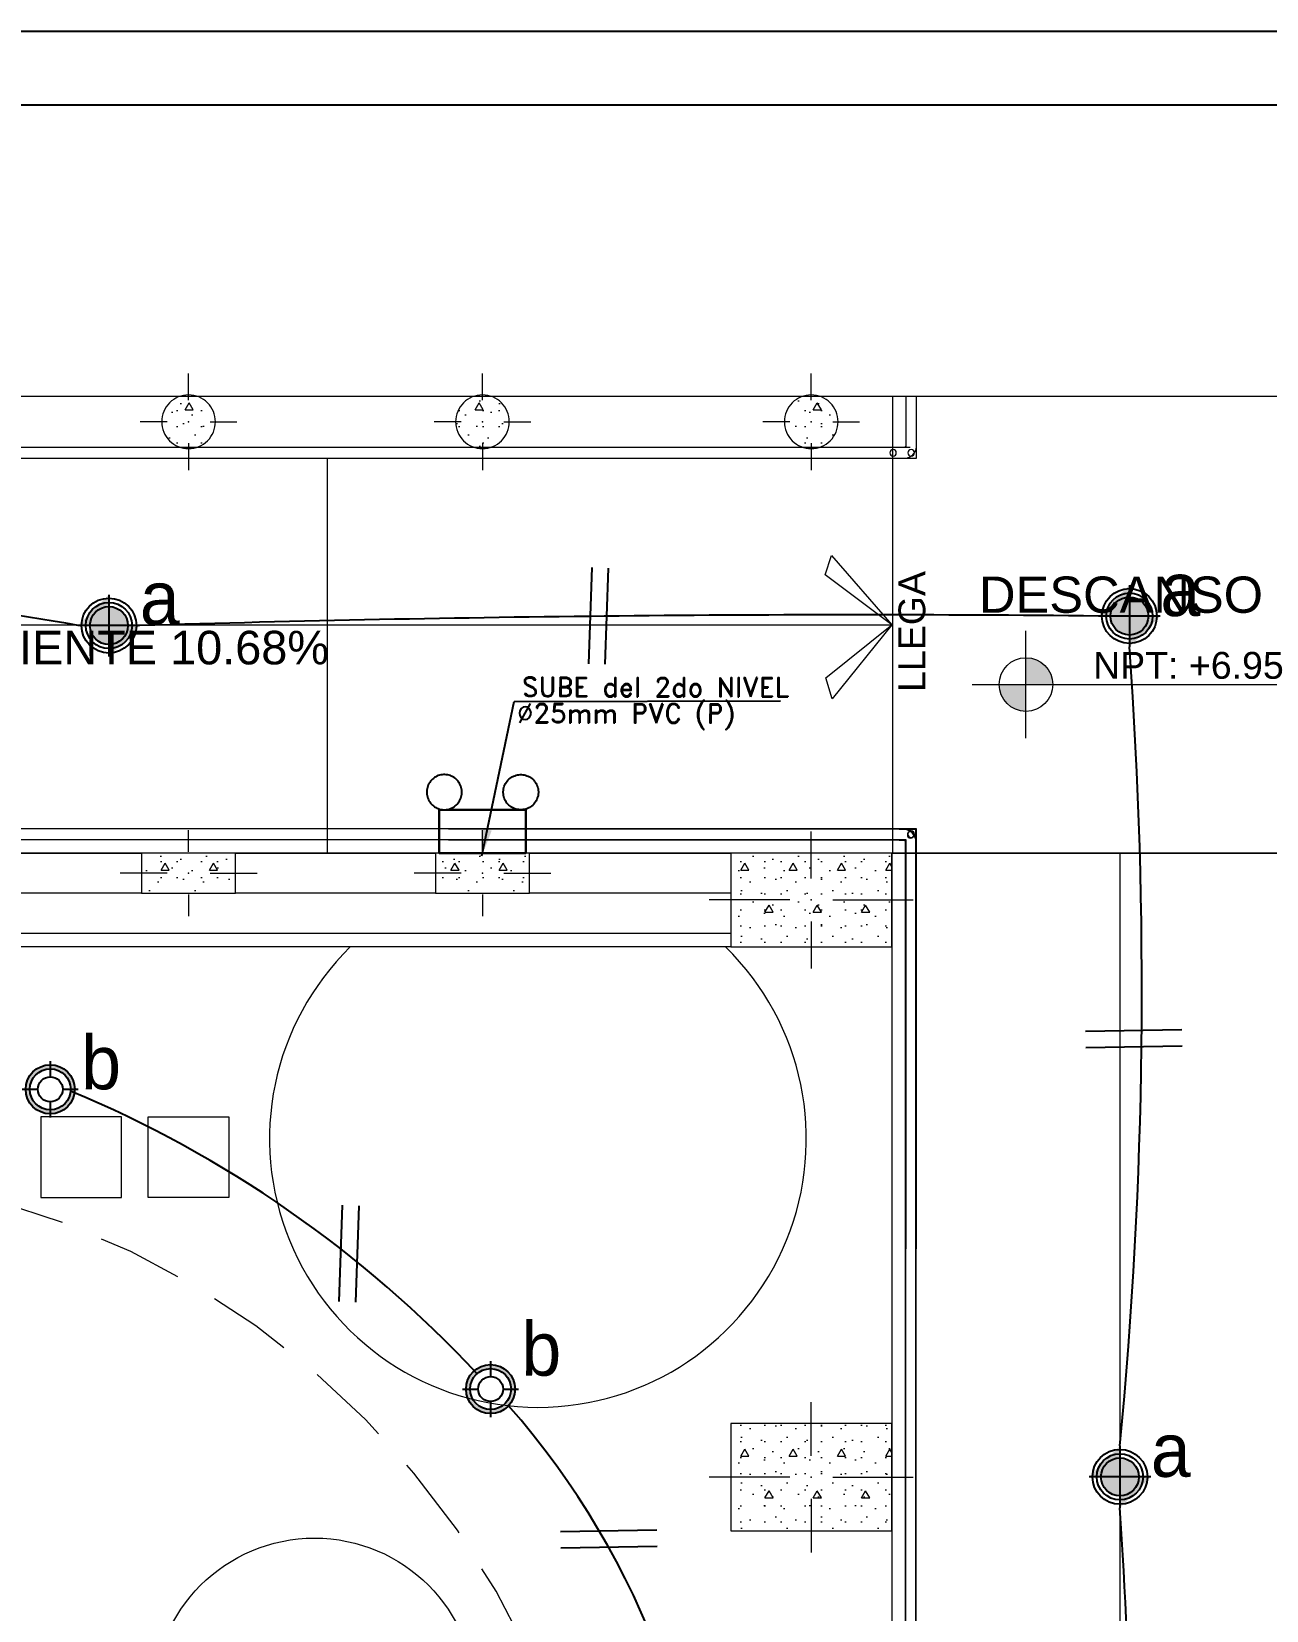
# Model space of a CAD drawing. Header units: feet. Extents: x 2 to 125, y -24 to 91.
# Drawn here: x 83.13 to 87.73, y 50.22 to 56.1 of the extents above; entities that cross this region are included whole.
import ezdxf

# ---------------------------------------------------------------- set-up
doc = ezdxf.new("R2010")
doc.units = ezdxf.units.FT
doc.header["$MEASUREMENT"] = 0
doc.set_wipeout_variables(frame=1)
for name, pattern in [('CONTINUA', [0]), ('HIDDEN', [9.525, 6.35, -3.175]), ('HIDDEN2', [0.1875, 0.125, -0.0625]), ('Wipeout_Contour', [1, 0, -1])]:
    doc.linetypes.add(name, pattern=pattern)
for name, color, linetype in [('ALUMBRADO', 1, 'Continuous'), ('Dimensioning - General', 7, 'Continuous'), ('Structural - Bearing', 7, 'Continuous')]:
    doc.layers.add(name, color=color, linetype=linetype)
for name, color, linetype, lineweight, true_color in [('Annotation - Text_Pen_No__167', 7, 'Continuous', 13, 0x6a6a6a), ('Dimensioning - General_Pen_No__167', 7, 'Continuous', 13, 0x6a6a6a), ('Drawing & Figure_Pen_No__167', 7, 'Continuous', 13, 0x6a6a6a), ('Structural - Bearing_Pen_No__167', 7, 'Continuous', 13, 0x6a6a6a), ('Structural - Bearing_Pen_No__4', 7, 'Continuous', 20, 0x029e21)]:
    doc.layers.add(name, color=color, linetype=linetype, lineweight=lineweight, true_color=true_color)
for name, color, linetype, lineweight in [('corriente debil', 30, 'Continuous', 15), ('Cotas varias El', 253, 'Continuous', 13), ('Drawing & Figure_Pen_No__122', 9, 'Continuous', 13), ('Emergencia', 20, 'Continuous', 25), ('Estructura – Carga_Pen_No__122', 9, 'Continuous', 13), ('Interior - Furniture _Pen_No__1', 7, 'Continuous', 13), ('Interior - Stair & Railing_Pen_No__122', 9, 'Continuous', 13), ('Structural - Bearing_Pen_No__122', 9, 'Continuous', 13), ('TOMACORRIENTE', 5, 'HIDDEN2', 30)]:
    doc.layers.add(name, color=color, linetype=linetype, lineweight=lineweight)
doc.styles.add('01COTAS', font='romans.shx')
doc.styles.add('GENERATED_STYLE_1', font='arial.ttf')
doc.styles.add('GENERATED_STYLE_3', font='romand.shx')
doc.dimstyles.new('DIM-50-PLANTA', dxfattribs={"dimscale": 0.05, "dimtxt": 2, "dimasz": 2, "dimexe": 2, "dimexo": 2, "dimgap": 1, "dimtad": 1, "dimdec": 0, "dimlfac": 1000, "dimdsep": 46, "dimtxsty": '01COTAS', "dimcen": 25, "dimclrd": 9, "dimclre": 9, "dimclrt": 7, "dimadec": 0, "dimazin": 0, "dimtfac": 1, "dimtdec": 0, "dimtmove": 2, "dimatfit": 3, "dimfxl": 1, "dimtolj": 1, "dimtzin": 0, "dimarcsym": 0})
pattern_1 = [(0, (34.1127, 49.8555), (0, 0.3117692), [0.03, -0.15]), (0, (34.2027, 50.01138), (0, 0.3117692), [0.03, -0.15]), (60, (34.1127, 49.8555), (-0.27, 0.1558846), [0.03, -0.15]), (60, (34.2927, 49.8555), (-0.27, 0.1558846), [0.03, -0.15]), (120, (34.1427, 49.8555), (0.27, 0.1558846), [0.03, -0.15]), (120, (34.3227, 49.8555), (0.27, 0.1558846), [0.03, -0.15]), (0, (34.11271, 49.8855), (0, 0.06), [0, -0.06, 0, -0.09]), (45, (34.14271, 49.8855), (-0.04242641, 0.04242641), [0, -0.045, 0, -0.075])]

# ---------------------------------------------------------------- blocks, each defined once
blk = doc.blocks.new('Level Dimension_8', base_point=(52.7225, 3.8095))
at = {"layer": 'Dimensioning - General_Pen_No__167', "linetype": 'Continuous', "lineweight": 13, "true_color": 0x6a6a6a}
for points in [[(52.7225, 3.8095), (52.8225, 3.8095), (52.8149, 3.8478), (52.7933, 3.8802), (52.7608, 3.9019), (52.7225, 3.9095)], [(52.7225, 3.8095), (52.6225, 3.8095), (52.6302, 3.7712), (52.6518, 3.7388), (52.6843, 3.7171), (52.7225, 3.7095)]]:
    blk.add_hatch(color=251, dxfattribs=at).paths.add_polyline_path(points)
at = {"layer": 'Dimensioning - General_Pen_No__167', "color": 251, "linetype": 'Continuous', "lineweight": 13, "true_color": 0x6a6a6a}
for p, q in [((52.7225, 3.6095), (52.7225, 4.0095)), ((52.5225, 3.8095), (53.6711, 3.8095))]:
    blk.add_line(p, q, dxfattribs=at)
blk.add_circle((52.7225, 3.8095), 0.1, dxfattribs=at)
at = {"layer": 'Dimensioning - General_Pen_No__167', "color": 251, "lineweight": 13, "true_color": 0x6a6a6a, "insert": (52.9725, 3.8295), "char_height": 0.1, "attachment_point": 7, "style": 'GENERATED_STYLE_1'}
blk.add_mtext('\\A1;NPT: +6.95', dxfattribs=at)
blk = doc.blocks.new('LED PASILLO')
at = {"layer": 'ALUMBRADO'}
h = blk.add_hatch(color=202, dxfattribs=at)
h.dxf.hatch_style = 1
edge = h.paths.add_edge_path()
edge.add_line((0, 0.1376), (0, -0.1376))
edge.add_line((-0.1376, 0), (0.1376, 0))
edge = h.paths.add_edge_path()
edge.add_line((0, 0), (0, 0.0845))
edge.add_arc((0, 0), 0.0845, 90, 180)
edge.add_line((-0.0845, 0), (0, 0))
edge = h.paths.add_edge_path()
edge.add_line((0.0845, 0), (0, 0))
edge.add_line((0, 0), (0, -0.0845))
edge.add_arc((0, 0), 0.0845, 270, 360)
at = {"layer": 'ALUMBRADO', "color": 202}
for points in [[(0, 0.1376), (0, -0.1376)], [(-0.1376, 0), (0.1376, 0)]]:
    blk.add_lwpolyline(points, dxfattribs=at)
for radius in [0.1222, 0.1028, 0.0845]:
    blk.add_circle((0, 0), radius, dxfattribs=at)
blk = doc.blocks.new('LED')
at = {"layer": 'ALUMBRADO'}
h = blk.add_hatch(color=256, dxfattribs=at)
h.dxf.hatch_style = 1
edge = h.paths.add_edge_path(flags=17)
edge.add_arc((0, 0), 0.135, 0, 360)
edge = h.paths.add_edge_path()
edge.add_arc((0, 0), 0.162, 0, 360)
for points in [[(0, 0.185), (0, 0.082)], [(-0.185, 0), (-0.082, 0)], [(0.082, 0), (0.185, 0)], [(0, -0.082), (0, -0.185)]]:
    blk.add_lwpolyline(points, dxfattribs=at)
at = {"layer": 'ALUMBRADO', "linetype": 'CONTINUA', "ltscale": 0.003}
for radius in [0.162, 0.135, 0.0824]:
    blk.add_circle((0, 0), radius, dxfattribs=at)
blk = doc.blocks.new('Emergencia')
blk.add_lwpolyline([(0, 0), (0, 0)])
at = {"layer": 'Emergencia', "color": 5, "lineweight": 30}
for points in [[(0.25, -0.25), (0.25, 0), (-0.25, 0), (-0.25, -0.25)], [(-0.25, -0.2221), (-0.25, -0.25), (0.25, -0.25), (0.25, -0.2221)]]:
    blk.add_lwpolyline(points, dxfattribs=at)
at = {"color": 1, "lineweight": 5}
for points in [[(-0.1712, -0.2629), (-0.1644, -0.2671), (-0.158, -0.2718), (-0.152, -0.277), (-0.1463, -0.2826), (-0.1412, -0.2887), (-0.1365, -0.2951), (-0.1324, -0.3019), (-0.1287, -0.309), (-0.1257, -0.3164), (-0.1233, -0.324), (-0.1214, -0.3317), (-0.1202, -0.3396), (-0.1196, -0.3475), (-0.1196, -0.3555), (-0.1202, -0.3634), (-0.1215, -0.3713), (-0.1234, -0.379), (-0.1258, -0.3866), (-0.1289, -0.3939), (-0.1325, -0.401), (-0.1367, -0.4078), (-0.1414, -0.4142), (-0.1466, -0.4203), (-0.1522, -0.4259), (-0.1583, -0.4311), (-0.1647, -0.4357), (-0.1715, -0.4399), (-0.1786, -0.4435), (-0.186, -0.4465), (-0.1936, -0.449), (-0.2013, -0.4508), (-0.2092, -0.452), (-0.2171, -0.4527), (-0.2251, -0.4526), (-0.233, -0.452), (-0.2409, -0.4508), (-0.2486, -0.4489), (-0.2562, -0.4464), (-0.2635, -0.4433), (-0.2706, -0.4397), (-0.2774, -0.4355), (-0.2838, -0.4309), (-0.2899, -0.4257), (-0.2955, -0.42), (-0.3007, -0.414), (-0.3053, -0.4075), (-0.3095, -0.4007), (-0.3131, -0.3936), (-0.3161, -0.3863), (-0.3186, -0.3787), (-0.3204, -0.3709), (-0.3216, -0.3631), (-0.3222, -0.3551), (-0.3222, -0.3472), (-0.3216, -0.3392), (-0.3203, -0.3314), (-0.3185, -0.3236), (-0.316, -0.3161), (-0.3129, -0.3087), (-0.3093, -0.3016), (-0.3051, -0.2948), (-0.3004, -0.2884), (-0.2953, -0.2824), (-0.2896, -0.2767), (-0.2836, -0.2716), (-0.2771, -0.2669), (-0.2703, -0.2628), (-0.2632, -0.2592), (-0.2558, -0.2561), (-0.2483, -0.2537), (-0.2405, -0.2518), (-0.2327, -0.2506), (-0.2247, -0.25), (-0.2168, -0.25), (-0.2088, -0.2506), (-0.201, -0.2519), (-0.1932, -0.2538), (-0.1857, -0.2562), (-0.1783, -0.2593)], [(0.1712, -0.2629), (0.1644, -0.2671), (0.158, -0.2718), (0.152, -0.277), (0.1463, -0.2826), (0.1412, -0.2887), (0.1365, -0.2951), (0.1324, -0.3019), (0.1287, -0.309), (0.1257, -0.3164), (0.1233, -0.324), (0.1214, -0.3317), (0.1202, -0.3396), (0.1196, -0.3475), (0.1196, -0.3555), (0.1202, -0.3634), (0.1215, -0.3713), (0.1234, -0.379), (0.1258, -0.3866), (0.1289, -0.3939), (0.1325, -0.401), (0.1367, -0.4078), (0.1414, -0.4142), (0.1466, -0.4203), (0.1522, -0.4259), (0.1583, -0.4311), (0.1647, -0.4357), (0.1715, -0.4399), (0.1786, -0.4435), (0.186, -0.4465), (0.1936, -0.449), (0.2013, -0.4508), (0.2092, -0.452), (0.2171, -0.4527), (0.2251, -0.4526), (0.233, -0.452), (0.2409, -0.4508), (0.2486, -0.4489), (0.2562, -0.4464), (0.2635, -0.4433), (0.2706, -0.4397), (0.2774, -0.4355), (0.2838, -0.4309), (0.2899, -0.4257), (0.2955, -0.42), (0.3007, -0.414), (0.3053, -0.4075), (0.3095, -0.4007), (0.3131, -0.3936), (0.3161, -0.3863), (0.3186, -0.3787), (0.3204, -0.3709), (0.3216, -0.3631), (0.3222, -0.3551), (0.3222, -0.3472), (0.3216, -0.3392), (0.3203, -0.3314), (0.3185, -0.3236), (0.316, -0.3161), (0.3129, -0.3087), (0.3093, -0.3016), (0.3051, -0.2948), (0.3004, -0.2884), (0.2953, -0.2824), (0.2896, -0.2767), (0.2836, -0.2716), (0.2771, -0.2669), (0.2703, -0.2628), (0.2632, -0.2592), (0.2558, -0.2561), (0.2483, -0.2537), (0.2405, -0.2518), (0.2327, -0.2506), (0.2247, -0.25), (0.2168, -0.25), (0.2088, -0.2506), (0.201, -0.2519), (0.1932, -0.2538), (0.1857, -0.2562), (0.1783, -0.2593)]]:
    blk.add_wipeout(points, dxfattribs=at).dxf.layer = 'Emergencia'
at = {"layer": 'Emergencia', "color": 30, "true_color": 0xf26722}
for points in [[(-0.1712, -0.2629), (-0.1644, -0.2671), (-0.158, -0.2718), (-0.152, -0.277), (-0.1463, -0.2826), (-0.1412, -0.2887), (-0.1365, -0.2951), (-0.1324, -0.3019), (-0.1287, -0.309), (-0.1257, -0.3164), (-0.1233, -0.324), (-0.1214, -0.3317), (-0.1202, -0.3396), (-0.1196, -0.3475), (-0.1196, -0.3555), (-0.1202, -0.3634), (-0.1215, -0.3713), (-0.1234, -0.379), (-0.1258, -0.3866), (-0.1289, -0.3939), (-0.1325, -0.401), (-0.1367, -0.4078), (-0.1414, -0.4142), (-0.1466, -0.4203), (-0.1522, -0.4259), (-0.1583, -0.4311), (-0.1647, -0.4357), (-0.1715, -0.4399), (-0.1786, -0.4435), (-0.186, -0.4465), (-0.1936, -0.449), (-0.2013, -0.4508), (-0.2092, -0.452), (-0.2171, -0.4527), (-0.2251, -0.4526), (-0.233, -0.452), (-0.2409, -0.4508), (-0.2486, -0.4489), (-0.2562, -0.4464), (-0.2635, -0.4433), (-0.2706, -0.4397), (-0.2774, -0.4355), (-0.2838, -0.4309), (-0.2899, -0.4257), (-0.2955, -0.42), (-0.3007, -0.414), (-0.3053, -0.4075), (-0.3095, -0.4007), (-0.3131, -0.3936), (-0.3161, -0.3863), (-0.3186, -0.3787), (-0.3204, -0.3709), (-0.3216, -0.3631), (-0.3222, -0.3551), (-0.3222, -0.3472), (-0.3216, -0.3392), (-0.3203, -0.3314), (-0.3185, -0.3236), (-0.316, -0.3161), (-0.3129, -0.3087), (-0.3093, -0.3016), (-0.3051, -0.2948), (-0.3004, -0.2884), (-0.2953, -0.2824), (-0.2896, -0.2767), (-0.2836, -0.2716), (-0.2771, -0.2669), (-0.2703, -0.2628), (-0.2632, -0.2592), (-0.2558, -0.2561), (-0.2483, -0.2537), (-0.2405, -0.2518), (-0.2327, -0.2506), (-0.2247, -0.25), (-0.2168, -0.25), (-0.2088, -0.2506), (-0.201, -0.2519), (-0.1932, -0.2538), (-0.1857, -0.2562), (-0.1783, -0.2593)], [(0.1712, -0.2629), (0.1644, -0.2671), (0.158, -0.2718), (0.152, -0.277), (0.1463, -0.2826), (0.1412, -0.2887), (0.1365, -0.2951), (0.1324, -0.3019), (0.1287, -0.309), (0.1257, -0.3164), (0.1233, -0.324), (0.1214, -0.3317), (0.1202, -0.3396), (0.1196, -0.3475), (0.1196, -0.3555), (0.1202, -0.3634), (0.1215, -0.3713), (0.1234, -0.379), (0.1258, -0.3866), (0.1289, -0.3939), (0.1325, -0.401), (0.1367, -0.4078), (0.1414, -0.4142), (0.1466, -0.4203), (0.1522, -0.4259), (0.1583, -0.4311), (0.1647, -0.4357), (0.1715, -0.4399), (0.1786, -0.4435), (0.186, -0.4465), (0.1936, -0.449), (0.2013, -0.4508), (0.2092, -0.452), (0.2171, -0.4527), (0.2251, -0.4526), (0.233, -0.452), (0.2409, -0.4508), (0.2486, -0.4489), (0.2562, -0.4464), (0.2635, -0.4433), (0.2706, -0.4397), (0.2774, -0.4355), (0.2838, -0.4309), (0.2899, -0.4257), (0.2955, -0.42), (0.3007, -0.414), (0.3053, -0.4075), (0.3095, -0.4007), (0.3131, -0.3936), (0.3161, -0.3863), (0.3186, -0.3787), (0.3204, -0.3709), (0.3216, -0.3631), (0.3222, -0.3551), (0.3222, -0.3472), (0.3216, -0.3392), (0.3203, -0.3314), (0.3185, -0.3236), (0.316, -0.3161), (0.3129, -0.3087), (0.3093, -0.3016), (0.3051, -0.2948), (0.3004, -0.2884), (0.2953, -0.2824), (0.2896, -0.2767), (0.2836, -0.2716), (0.2771, -0.2669), (0.2703, -0.2628), (0.2632, -0.2592), (0.2558, -0.2561), (0.2483, -0.2537), (0.2405, -0.2518), (0.2327, -0.2506), (0.2247, -0.25), (0.2168, -0.25), (0.2088, -0.2506), (0.201, -0.2519), (0.1932, -0.2538), (0.1857, -0.2562), (0.1783, -0.2593)]]:
    blk.add_lwpolyline(points, close=True, dxfattribs=at)

msp = doc.modelspace()

# ---------------------------------------------------------------- hatches: boundary and pattern name
at = {"layer": 'Cotas varias El'}
h = msp.add_hatch(dxfattribs=at)
h.set_pattern_fill('STRUCTURAL_CONCRETE', color=256, style=0, pattern_type=2)
h.set_pattern_definition(pattern_1)
h.paths.add_polyline_path([(83.6153, 54.6439, 0.414214), (83.7153, 54.5439, 0.414214), (83.8153, 54.6439, 0.414214), (83.7153, 54.7439, 0.414214)])
h = msp.add_hatch(dxfattribs=at)
h.set_pattern_fill('STRUCTURAL_CONCRETE', color=256, style=0, pattern_type=2)
h.set_pattern_definition(pattern_1)
h.paths.add_polyline_path([(84.7103, 54.6439, 0.414214), (84.8103, 54.5439, 0.414214), (84.9103, 54.6439, 0.414214), (84.8103, 54.7439, 0.414214)])
h = msp.add_hatch(dxfattribs=at)
h.set_pattern_fill('STRUCTURAL_CONCRETE', color=256, style=0, pattern_type=2)
h.set_pattern_definition(pattern_1)
h.paths.add_polyline_path([(85.9353, 54.6439, 0.414214), (86.0353, 54.5439, 0.414214), (86.1353, 54.6439, 0.414214), (86.0353, 54.7439, 0.414214)])

# ---------------------------------------------------------------- linework, layer by layer
at = {"layer": 'ALUMBRADO', "color": 114, "lineweight": 25}
for points in [[(85.2064, 53.7426), (85.2188, 54.1013)], [(85.2678, 53.7403), (85.2801, 54.099)], [(87.0575, 52.3738), (87.4163, 52.3803)], [(87.0584, 52.3124), (87.4173, 52.3189)], [(84.2765, 51.3671), (84.2889, 51.7258)], [(84.3379, 51.3648), (84.3503, 51.7235)], [(85.1009, 50.5102), (85.4598, 50.5167)], [(85.1019, 50.4488), (85.4607, 50.4553)]]:
    msp.add_lwpolyline(points, dxfattribs=at)
at = {"layer": 'ALUMBRADO', "linetype": 'CONTINUA', "lineweight": 25}
for centre, radius, start, end in [((82.3993, 49.1352), 4.8347, 79.22157, 114.50338), ((86.2109, -35.8259), 89.7504, 89.428854, 91.70942), ((69.5851, 52.5259), 17.6819, 354.49196, 4.14818), ((81.5885, 48.1078), 4.3808, 43.04158, 67.35016), ((82.6218, 48.9672), 3.0446, 358.85236, 41.34902), ((58.0729, 48.7157), 29.1732, 356.2994, 3.7006)]:
    msp.add_arc(centre, radius, start, end, dxfattribs=at)
at = {"layer": 'Cotas varias El'}
for p, q in [((83.7153, 54.7239), (83.7153, 54.8239)), ((84.8103, 54.7239), (84.8103, 54.8239)), ((86.0353, 54.7239), (86.0353, 54.8239)), ((86.3874, 54.7374), (86.3874, 54.5929)), ((86.3874, 54.7374), (86.3874, 54.5929)), ((86.3874, 54.7374), (86.3874, 54.5929)), ((86.4274, 54.7374), (86.3874, 54.7374)), ((86.3874, 54.7374), (86.3874, 54.5965)), ((86.4274, 54.7374), (86.3874, 54.7374)), ((86.4274, 54.5929), (86.4274, 54.7374)), ((86.4274, 54.5929), (86.4274, 54.7374)), ((86.4274, 54.5929), (86.4274, 54.7374)), ((86.4274, 54.5965), (86.4274, 54.7374)), ((83.6353, 54.6439), (83.5353, 54.6439)), ((83.7953, 54.6439), (83.8953, 54.6439)), ((84.7303, 54.6439), (84.6303, 54.6439)), ((84.8903, 54.6439), (84.9903, 54.6439)), ((85.9553, 54.6439), (85.8553, 54.6439)), ((86.1153, 54.6439), (86.2153, 54.6439)), ((86.3874, 54.5965), (86.3874, 54.58)), ((86.3874, 54.5929), (86.3874, 54.58)), ((86.3874, 54.5929), (86.3874, 54.58)), ((86.3874, 54.5929), (86.3874, 54.58)), ((86.3874, 54.58), (86.3874, 54.5762)), ((86.3874, 54.58), (86.3874, 54.5762)), ((86.3874, 54.58), (86.3874, 54.5762)), ((86.3874, 54.58), (86.3874, 54.5762)), ((86.3874, 54.5762), (86.3874, 54.554)), ((86.3874, 54.5762), (86.3874, 54.554)), ((86.3874, 54.5762), (86.3874, 54.554)), ((86.3874, 54.5762), (86.3874, 54.5548)), ((86.4274, 54.58), (86.4274, 54.5965)), ((86.4274, 54.58), (86.4274, 54.5929)), ((86.4274, 54.58), (86.4274, 54.5929)), ((86.4274, 54.58), (86.4274, 54.5929)), ((86.4274, 54.5762), (86.4274, 54.58)), ((86.4274, 54.5762), (86.4274, 54.58)), ((86.4274, 54.5762), (86.4274, 54.58)), ((86.4274, 54.5762), (86.4274, 54.58)), ((86.4274, 54.554), (86.4274, 54.5762)), ((86.4274, 54.554), (86.4274, 54.5762)), ((86.4274, 54.554), (86.4274, 54.5762)), ((86.4274, 54.5521), (86.4274, 54.5762)), ((86.3277, 54.5481), (82.1999, 54.5481)), ((86.3277, 54.5481), (82.1999, 54.5481)), ((86.3277, 54.5481), (82.1999, 54.5481)), ((86.325, 54.5481), (82.1999, 54.5481)), ((86.3874, 54.5481), (82.2, 54.5481)), ((86.3874, 54.5481), (82.2, 54.5481)), ((86.3874, 54.5481), (82.2, 54.5481)), ((86.3653, 54.5481), (82.2, 54.5481)), ((83.7153, 54.5639), (83.7153, 54.4639)), ((84.8103, 54.5639), (84.8103, 54.4639)), ((86.0353, 54.5639), (86.0353, 54.4639)), ((86.338, 54.5481), (86.325, 54.5481)), ((86.3402, 54.5481), (86.3277, 54.5481)), ((86.3402, 54.5481), (86.3277, 54.5481)), ((86.3402, 54.5481), (86.3277, 54.5481)), ((86.3423, 54.5481), (86.338, 54.5481)), ((86.3652, 54.5481), (86.3402, 54.5481)), ((86.3652, 54.5481), (86.3402, 54.5481)), ((86.3652, 54.5481), (86.3402, 54.5481)), ((86.3641, 54.5481), (86.3423, 54.5481)), ((86.3902, 54.5481), (86.3641, 54.5481)), ((86.3902, 54.5481), (86.3652, 54.5481)), ((86.3902, 54.5481), (86.3652, 54.5481)), ((86.3902, 54.5481), (86.3652, 54.5481)), ((86.3805, 54.5481), (86.3653, 54.5481)), ((86.3832, 54.5484), (86.3805, 54.5481)), ((86.3845, 54.549), (86.3832, 54.5484)), ((86.3857, 54.5498), (86.3845, 54.549)), ((86.3865, 54.551), (86.3857, 54.5498)), ((86.387, 54.5522), (86.3865, 54.551)), ((86.3874, 54.5548), (86.387, 54.5522)), ((86.3874, 54.5548), (86.3874, 54.5548)), ((86.3874, 54.554), (86.3874, 54.5481)), ((86.3874, 54.554), (86.3874, 54.5481)), ((86.3874, 54.554), (86.3874, 54.5481)), ((86.4027, 54.5481), (86.3902, 54.5481)), ((86.4027, 54.5481), (86.3902, 54.5481)), ((86.4027, 54.5481), (86.3902, 54.5481)), ((86.4032, 54.5481), (86.3902, 54.5481)), ((86.4047, 54.514), (86.4141, 54.5212)), ((86.4141, 54.5212), (86.4214, 54.5307)), ((86.4214, 54.5307), (86.4249, 54.5391)), ((86.4249, 54.5391), (86.426, 54.5417)), ((86.426, 54.5417), (86.4274, 54.5521)), ((86.4274, 54.5081), (86.4274, 54.554)), ((86.4274, 54.5081), (86.4274, 54.554)), ((86.4274, 54.5081), (86.4274, 54.554)), ((82.1999, 54.5081), (86.3277, 54.5081)), ((82.1999, 54.5081), (86.3277, 54.5081)), ((82.1999, 54.5081), (86.3277, 54.5081)), ((82.1999, 54.5081), (86.325, 54.5081)), ((82.2, 54.5081), (86.3944, 54.5081)), ((82.2, 54.5081), (86.3944, 54.5081)), ((82.2, 54.5081), (86.3944, 54.5081)), ((82.2, 54.5081), (86.3653, 54.5081)), ((84.2315, 54.5081), (84.2315, 53.0374)), ((86.325, 54.5081), (86.338, 54.5081)), ((86.3277, 54.5081), (86.3402, 54.5081)), ((86.3277, 54.5081), (86.3402, 54.5081)), ((86.3277, 54.5081), (86.3402, 54.5081)), ((86.338, 54.5081), (86.3423, 54.5081)), ((86.3402, 54.5081), (86.3652, 54.5081)), ((86.3402, 54.5081), (86.3652, 54.5081)), ((86.3402, 54.5081), (86.3652, 54.5081)), ((86.3423, 54.5081), (86.3641, 54.5081)), ((86.3641, 54.5081), (86.3902, 54.5081)), ((86.3652, 54.5081), (86.3902, 54.5081)), ((86.3652, 54.5081), (86.3902, 54.5081)), ((86.3652, 54.5081), (86.3902, 54.5081)), ((86.3653, 54.5081), (86.3819, 54.5081)), ((86.3819, 54.5081), (86.3832, 54.5081)), ((86.3832, 54.5081), (86.3937, 54.5095)), ((86.3902, 54.5081), (86.4027, 54.5081)), ((86.3902, 54.5081), (86.4027, 54.5081)), ((86.3902, 54.5081), (86.4027, 54.5081)), ((86.3902, 54.5081), (86.4032, 54.5081)), ((86.3937, 54.5095), (86.4047, 54.514)), ((86.3944, 54.5081), (86.4074, 54.5081)), ((86.3944, 54.5081), (86.4074, 54.5081)), ((86.3944, 54.5081), (86.4074, 54.5081)), ((86.4074, 54.5081), (86.4274, 54.5081)), ((86.4074, 54.5081), (86.4274, 54.5081)), ((86.4074, 54.5081), (86.4274, 54.5081))]:
    msp.add_line(p, q, dxfattribs=at)
for points in [[(88.0353, 54.7374), (82.1407, 54.7374, 1.000452), (82.1407, 42.6874), (88.0353, 42.6874)], [(83.6153, 54.6439, 0.414214), (83.7153, 54.5439, 0.414214), (83.8153, 54.6439, 0.414214), (83.7153, 54.7439, 0.414214)], [(84.7103, 54.6439, 0.414214), (84.8103, 54.5439, 0.414214), (84.9103, 54.6439, 0.414214), (84.8103, 54.7439, 0.414214)], [(85.9353, 54.6439, 0.414214), (86.0353, 54.5439, 0.414214), (86.1353, 54.6439, 0.414214), (86.0353, 54.7439, 0.414214)], [(86.3402, 54.5161, 1), (86.3402, 54.5401, 1)], [(86.4074, 54.5161, 1), (86.4074, 54.5401, 1)], [(85.7353, 52.6874), (82.7403, 52.6874), (82.1403, 52.6874, 1.000253), (82.1403, 44.7374), (85.7353, 44.7374), (85.7353, 44.3874), (82.1403, 44.3874, -0.414993), (77.8153, 48.7124, -0.414599), (82.1403, 53.0374), (85.7353, 53.0374)], [(85.7353, 44.5374), (84.6353, 44.5374), (82.1393, 44.536, -1), (82.1393, 52.8888), (86.3353, 52.8888), (86.3353, 53.0374), (82.1403, 53.0374, 0.414993), (77.8153, 48.7124, 0.413351), (82.1403, 44.3874), (85.7353, 44.3874)], [(85.7353, 52.7374), (82.7403, 52.7374), (82.1403, 52.7374, 1.000252), (82.1403, 44.6874), (85.6853, 44.6874), (85.6853, 44.5374), (82.1403, 44.5374, -0.414998), (77.9629, 48.7124, -0.414603), (82.1393, 52.8888), (85.7353, 52.8873)]]:
    msp.add_lwpolyline(points, format="xyb", close=True, dxfattribs=at)
msp.add_lwpolyline([(86.3374, 53.0374), (88.0353, 53.0374), (88.0353, 54.7374), (86.3374, 54.7374)], close=True, dxfattribs=at)
for p in [(83.7153, 54.6439), (84.8103, 54.6439), (86.0353, 54.6439)]:
    msp.add_point(p, dxfattribs=at)
at = {"layer": 'Drawing & Figure_Pen_No__122', "color": 9, "linetype": 'Continuous', "lineweight": 13}
msp.add_circle((84.1845, 49.8855), 0.6, dxfattribs=at)
msp.add_arc((85.0169, 51.9726), 1, 134.37614, 45.62386, dxfattribs=at)
at = {"layer": 'Drawing & Figure_Pen_No__167', "color": 251, "linetype": 'Continuous', "lineweight": 13, "true_color": 0x6a6a6a}
for p, q in [((82.1353, 53.8874), (86.3353, 53.8874)), ((87.1853, 53.0374), (87.1853, 44.3874))]:
    msp.add_line(p, q, dxfattribs=at)
at = {"layer": 'Estructura – Carga_Pen_No__122', "color": 9, "linetype": 'Continuous', "lineweight": 13}
for points in [[(83.4651, 52.0541), (83.1651, 52.0541), (83.1651, 51.7541), (83.4651, 51.7541)], [(83.5651, 51.7541), (83.5651, 52.0541), (83.8651, 52.0541), (83.8651, 51.7541)]]:
    msp.add_lwpolyline(points, close=True, dxfattribs=at)
at = {"layer": 'Interior - Furniture _Pen_No__1', "color": 7, "linetype": 'Continuous', "lineweight": 13}
for p, q in [((88.0353, 53.0374), (86.3353, 53.0374)), ((86.3353, 53.0374), (86.3353, 44.3874))]:
    msp.add_line(p, q, dxfattribs=at)
at = {"layer": 'Interior - Stair & Railing_Pen_No__122', "color": 9, "linetype": 'Continuous', "lineweight": 13}
for p, q in [((86.3918, 53.1252), (82.1999, 53.128)), ((86.3918, 53.1252), (82.1999, 53.128)), ((86.3918, 53.1252), (82.1999, 53.128)), ((86.3622, 53.1253), (82.1999, 53.128)), ((86.394, 53.1274), (82.2028, 53.1274)), ((86.394, 53.1274), (82.2028, 53.1274)), ((86.394, 53.1274), (82.2028, 53.1274)), ((86.3645, 53.1274), (82.2028, 53.1274)), ((86.3794, 53.1252), (86.3622, 53.1253)), ((86.3816, 53.1274), (86.3645, 53.1274)), ((86.3807, 53.1252), (86.3794, 53.1252)), ((86.3912, 53.1238), (86.3807, 53.1252)), ((86.3829, 53.1274), (86.3816, 53.1274)), ((86.3934, 53.126), (86.3829, 53.1274)), ((86.4023, 53.1193), (86.3912, 53.1238)), ((86.4053, 53.1252), (86.3918, 53.1252)), ((86.4053, 53.1252), (86.3918, 53.1252)), ((86.4053, 53.1252), (86.3918, 53.1252)), ((86.4045, 53.1214), (86.3934, 53.126)), ((86.4074, 53.1274), (86.394, 53.1274)), ((86.4074, 53.1274), (86.394, 53.1274)), ((86.4074, 53.1274), (86.394, 53.1274)), ((86.4118, 53.1121), (86.4023, 53.1193)), ((86.414, 53.1142), (86.4045, 53.1214)), ((86.4253, 53.1252), (86.4053, 53.1252)), ((86.4253, 53.1252), (86.4053, 53.1252)), ((86.4253, 53.1252), (86.4053, 53.1252)), ((86.4274, 53.1274), (86.4074, 53.1274)), ((86.4274, 53.1274), (86.4074, 53.1274)), ((86.4274, 53.1274), (86.4074, 53.1274)), ((86.4192, 53.1026), (86.4118, 53.1121)), ((86.4213, 53.1048), (86.414, 53.1142)), ((86.4253, 53.0782), (86.4253, 53.1252)), ((86.4253, 53.0782), (86.4253, 53.1252)), ((86.4253, 53.0782), (86.4253, 53.1252)), ((86.4274, 53.0805), (86.4274, 53.1274)), ((86.4274, 53.0805), (86.4274, 53.1274)), ((86.4274, 53.0805), (86.4274, 53.1274)), ((82.1999, 53.088), (86.3853, 53.0852)), ((82.1999, 53.088), (86.3853, 53.0852)), ((82.1999, 53.088), (86.3853, 53.0852)), ((82.1999, 53.088), (86.3622, 53.0853)), ((82.2028, 53.0874), (86.3874, 53.0874)), ((82.2028, 53.0874), (86.3874, 53.0874)), ((82.2028, 53.0874), (86.3874, 53.0874)), ((82.2028, 53.0874), (86.3645, 53.0874)), ((86.3622, 53.0853), (86.3781, 53.0852)), ((86.3645, 53.0874), (86.3803, 53.0874)), ((86.3781, 53.0852), (86.3808, 53.0849)), ((86.3803, 53.0874), (86.383, 53.087)), ((86.3808, 53.0849), (86.3823, 53.0843)), ((86.3823, 53.0843), (86.3835, 53.0834)), ((86.383, 53.087), (86.3844, 53.0864)), ((86.3835, 53.0834), (86.384, 53.0828)), ((86.384, 53.0828), (86.3844, 53.0822)), ((86.3844, 53.0864), (86.3856, 53.0855)), ((86.3844, 53.0822), (86.3849, 53.0809)), ((86.3849, 53.0809), (86.3853, 53.0783)), ((86.3853, 53.0852), (86.3853, 53.0782)), ((86.3853, 53.0852), (86.3853, 53.0782)), ((86.3853, 53.0852), (86.3853, 53.0782)), ((86.3853, 53.0783), (86.3853, 53.0592)), ((86.3853, 53.0782), (86.3853, 53.0592)), ((86.3853, 53.0782), (86.3853, 53.0592)), ((86.3853, 53.0782), (86.3853, 53.0592)), ((86.3853, 53.0592), (86.3853, 53.0512)), ((86.3853, 53.0592), (86.3853, 53.0512)), ((86.3853, 53.0592), (86.3853, 53.0512)), ((86.3853, 53.0592), (86.3853, 53.0512)), ((86.3853, 53.0512), (86.3853, 53.0377)), ((86.3853, 53.0512), (86.3853, 53.0377)), ((86.3853, 53.0512), (86.3853, 53.0377)), ((86.3853, 53.0512), (86.3853, 53.034)), ((86.3856, 53.0855), (86.386, 53.085)), ((86.386, 53.085), (86.3865, 53.0844)), ((86.3865, 53.0844), (86.387, 53.0831)), ((86.387, 53.0831), (86.3874, 53.0805)), ((86.3874, 53.0874), (86.3874, 53.0806)), ((86.3874, 53.0874), (86.3874, 53.0806)), ((86.3874, 53.0874), (86.3874, 53.0806)), ((86.3874, 53.0806), (86.3874, 53.061)), ((86.3874, 53.0806), (86.3874, 53.061)), ((86.3874, 53.0806), (86.3874, 53.061)), ((86.3874, 53.0805), (86.3874, 53.061)), ((86.3874, 53.061), (86.3874, 53.0537)), ((86.3874, 53.061), (86.3874, 53.0537)), ((86.3874, 53.061), (86.3874, 53.0537)), ((86.3874, 53.061), (86.3874, 53.0537)), ((86.3874, 53.0537), (86.3874, 53.0403)), ((86.3874, 53.0537), (86.3874, 53.0403)), ((86.3874, 53.0537), (86.3874, 53.0403)), ((86.3874, 53.0537), (86.3874, 53.0367)), ((86.4239, 53.0916), (86.4192, 53.1026)), ((86.426, 53.0937), (86.4213, 53.1048)), ((86.4243, 53.0882), (86.4239, 53.0916)), ((86.4253, 53.081), (86.4243, 53.0882)), ((86.4253, 53.0592), (86.4253, 53.081)), ((86.4253, 53.0592), (86.4253, 53.0782)), ((86.4253, 53.0592), (86.4253, 53.0782)), ((86.4253, 53.0592), (86.4253, 53.0782)), ((86.4253, 53.0512), (86.4253, 53.0592)), ((86.4253, 53.0512), (86.4253, 53.0592)), ((86.4253, 53.0512), (86.4253, 53.0592)), ((86.4253, 53.0512), (86.4253, 53.0592)), ((86.4253, 53.0377), (86.4253, 53.0512)), ((86.4253, 53.0377), (86.4253, 53.0512)), ((86.4253, 53.0377), (86.4253, 53.0512)), ((86.4253, 53.034), (86.4253, 53.0512)), ((86.4264, 53.0905), (86.426, 53.0937)), ((86.4274, 53.0832), (86.4264, 53.0905)), ((86.4274, 53.061), (86.4274, 53.0832)), ((86.4274, 53.061), (86.4274, 53.0805)), ((86.4274, 53.061), (86.4274, 53.0805)), ((86.4274, 53.061), (86.4274, 53.0805)), ((86.4274, 53.0537), (86.4274, 53.061)), ((86.4274, 53.0537), (86.4274, 53.061)), ((86.4274, 53.0537), (86.4274, 53.061)), ((86.4274, 53.0537), (86.4274, 53.061)), ((86.4274, 53.0403), (86.4274, 53.0537)), ((86.4274, 53.0403), (86.4274, 53.0537)), ((86.4274, 53.0403), (86.4274, 53.0537)), ((86.4274, 53.0366), (86.4274, 53.0537)), ((86.3874, 53.0403), (86.3853, 44.3374)), ((86.3874, 53.0403), (86.3853, 44.3374)), ((86.3874, 53.0403), (86.3853, 44.3374)), ((86.3853, 53.0377), (86.3853, 46.9124)), ((86.3853, 53.0377), (86.3853, 46.9124)), ((86.3853, 53.0377), (86.3853, 46.9124)), ((86.3874, 53.0367), (86.3853, 44.3594)), ((86.3853, 53.034), (86.3853, 46.9124)), ((86.4253, 44.3303), (86.4274, 53.0403)), ((86.4253, 44.3303), (86.4274, 53.0403)), ((86.4253, 44.3303), (86.4274, 53.0403)), ((86.4253, 46.9124), (86.4253, 53.0377)), ((86.4253, 46.9124), (86.4253, 53.0377)), ((86.4253, 46.9124), (86.4253, 53.0377)), ((86.4253, 44.3594), (86.4274, 53.0366)), ((86.4253, 46.9124), (86.4253, 53.034))]:
    msp.add_line(p, q, dxfattribs=at)
for points in [[(86.4053, 53.0932, 1), (86.4053, 53.1172, 1)], [(86.4074, 53.0954, 1), (86.4074, 53.1194, 1)]]:
    msp.add_lwpolyline(points, format="xyb", close=True, dxfattribs=at)
at = {"layer": 'Structural - Bearing_Pen_No__167', "color": 251, "linetype": 'Continuous', "lineweight": 13, "true_color": 0x6a6a6a}
for p, q in [((86.0866, 54.0736), (86.111, 54.1457)), ((86.111, 54.1457), (86.3353, 53.8874)), ((86.3353, 53.8874), (86.0866, 54.0736)), ((86.0898, 53.6897), (86.3353, 53.8874)), ((86.3353, 53.8874), (86.1126, 53.6114)), ((86.1126, 53.6114), (86.0898, 53.6897))]:
    msp.add_line(p, q, dxfattribs=at)
at = {"layer": 'Structural - Bearing_Pen_No__4', "color": 104, "linetype": 'HIDDEN', "lineweight": 20, "ltscale": 0.05, "true_color": 0x029e21}
msp.add_lwpolyline([(79.1819, 49.8177, 1.19707), (85.2823, 48.7145, 0.831228), (79.1928, 49.8465)], format="xyb", dxfattribs=at)

# ---------------------------------------------------------------- block references
at = {"layer": 'ALUMBRADO', "xscale": 0.5646712500000001, "yscale": 0.5646712500000001, "zscale": 0.5646712500000001}
for p in [(83.1998, 52.1572), (84.8404, 51.0407)]:
    msp.add_blockref('LED', p, dxfattribs=at)
at = {"layer": 'Dimensioning - General', "color": 251, "lineweight": 13, "true_color": 0x6a6a6a}
msp.add_blockref('Level Dimension_8', (86.8353, 53.665), dxfattribs=at)
at = {"layer": 'TOMACORRIENTE', "xscale": 0.8365500000000002, "yscale": 0.8365500000000002, "zscale": 0.8365500000000002, "rotation": 270}
for p in [(83.4185, 53.8846), (87.2206, 53.9201), (87.1853, 50.7137)]:
    msp.add_blockref('LED PASILLO', p, dxfattribs=at)

# ---------------------------------------------------------------- texts
at = {"layer": 'ALUMBRADO', "color": 102, "lineweight": 25}
for s, p in [('a', (87.3357, 53.9201)), ('a', (83.5336, 53.8874)), ('b', (83.3149, 52.1572)), ('b', (84.9551, 51.0906)), ('a', (87.3003, 50.7137))]:
    msp.add_text(s, height=0.2, dxfattribs=at).set_placement(p)
at = {"layer": 'Annotation - Text_Pen_No__167', "color": 251, "linetype": 'Continuous', "lineweight": 13, "true_color": 0x6a6a6a, "insert": (86.3602, 53.8626), "char_height": 0.1, "attachment_point": 2, "rotation": 90, "style": 'GENERATED_STYLE_1'}
msp.add_mtext('\\A1;LLEGA', dxfattribs=at)
at = {"layer": 'Annotation - Text_Pen_No__167', "color": 251, "linetype": 'Continuous', "lineweight": 13, "true_color": 0x6a6a6a, "insert": (83.4185, 53.8651), "char_height": 0.125, "attachment_point": 2, "style": 'GENERATED_STYLE_1'}
msp.add_mtext('\\A1;PENDIENTE 10.68%', dxfattribs=at)
at = {"layer": 'corriente debil', "style": 'GENERATED_STYLE_3'}
for s, p in [('SUBE del 2do NIVEL', (84.957, 53.6201)), ('Ø25mm PVC (P)', (84.9386, 53.5223))]:
    msp.add_text(s, height=0.072036, rotation=359.92058, dxfattribs=at).set_placement(p)
at = {"layer": 'Cotas varias El', "insert": (87.1893, 54.0672), "char_height": 0.135, "attachment_point": 2, "style": 'GENERATED_STYLE_1'}
msp.add_mtext('\\A1;DESCANSO', dxfattribs=at)

# ---------------------------------------------------------------- next in the draw order: wipeouts: each hides what was drawn before it
at = {"color": 254, "linetype": 'Wipeout_Contour', "lineweight": 0, "ltscale": 198.808764}
msp.add_wipeout([(83.5403, 52.8874), (83.8903, 52.8874), (83.8903, 53.0374), (83.5403, 53.0374)], dxfattribs=at).dxf.layer = 'Structural - Bearing'
at = {"color": 254, "linetype": 'Wipeout_Contour', "lineweight": 0, "ltscale": 203.180187}
msp.add_wipeout([(84.6353, 52.8874), (84.9853, 52.8874), (84.9853, 53.0374), (84.6353, 53.0374)], dxfattribs=at).dxf.layer = 'Structural - Bearing'
at = {"color": 254, "linetype": 'Wipeout_Contour', "lineweight": 0, "ltscale": 208.047996}
msp.add_wipeout([(85.7353, 52.6874), (86.3353, 52.6874), (86.3353, 53.0374), (85.7353, 53.0374)], dxfattribs=at).dxf.layer = 'Structural - Bearing'
at = {"color": 254, "linetype": 'Wipeout_Contour', "lineweight": 0, "ltscale": 207.729415}
msp.add_wipeout([(85.7353, 50.5124), (86.3353, 50.5124), (86.3353, 50.9124), (85.7353, 50.9124)], dxfattribs=at).dxf.layer = 'Structural - Bearing'

# ---------------------------------------------------------------- next in the draw order: hatches: boundary and pattern name
at = {"layer": 'Structural - Bearing_Pen_No__122', "linetype": 'Continuous', "lineweight": 13}
h = msp.add_hatch(dxfattribs=at)
h.set_pattern_fill('STRUCTURAL_CONCRETE', color=9, style=0, pattern_type=2)
h.set_pattern_definition(pattern_1)
h.paths.add_polyline_path([(83.5403, 52.8874), (83.8903, 52.8874), (83.8903, 53.0374), (83.5403, 53.0374)])
h = msp.add_hatch(dxfattribs=at)
h.set_pattern_fill('STRUCTURAL_CONCRETE', color=9, style=0, pattern_type=2)
h.set_pattern_definition(pattern_1)
h.paths.add_polyline_path([(84.6353, 52.8874), (84.9853, 52.8874), (84.9853, 53.0374), (84.6353, 53.0374)])
h = msp.add_hatch(dxfattribs=at)
h.set_pattern_fill('STRUCTURAL_CONCRETE', color=9, style=0, pattern_type=2)
h.set_pattern_definition(pattern_1)
h.paths.add_polyline_path([(85.7353, 52.6874), (86.3353, 52.6874), (86.3353, 53.0374), (85.7353, 53.0374)])
h = msp.add_hatch(dxfattribs=at)
h.set_pattern_fill('STRUCTURAL_CONCRETE', color=9, style=0, pattern_type=2)
h.set_pattern_definition(pattern_1)
h.paths.add_polyline_path([(85.7353, 50.5124), (86.3353, 50.5124), (86.3353, 50.9124), (85.7353, 50.9124)])

# ---------------------------------------------------------------- next in the draw order: linework, layer by layer
at = {"layer": 'Cotas varias El'}
for points in [[(83.5403, 52.8874), (83.8903, 52.8874), (83.8903, 53.0374), (83.5403, 53.0374)], [(84.6353, 52.8874), (84.9853, 52.8874), (84.9853, 53.0374), (84.6353, 53.0374)], [(85.7353, 52.6874), (86.3353, 52.6874), (86.3353, 53.0374), (85.7353, 53.0374)], [(85.7353, 50.5124), (86.3353, 50.5124), (86.3353, 50.9124), (85.7353, 50.9124)]]:
    msp.add_lwpolyline(points, close=True, dxfattribs=at)
at = {"layer": 'Structural - Bearing_Pen_No__167', "color": 251, "linetype": 'Continuous', "lineweight": 13, "true_color": 0x6a6a6a}
for p, q in [((83.7153, 53.0424), (83.7153, 53.1224)), ((84.8103, 53.0424), (84.8103, 53.1224)), ((86.0353, 52.9424), (86.0353, 53.1174)), ((83.6353, 52.9624), (83.4603, 52.9624)), ((83.7953, 52.9624), (83.9703, 52.9624)), ((84.7303, 52.9624), (84.5553, 52.9624)), ((84.8903, 52.9624), (85.0653, 52.9624)), ((83.7153, 52.8824), (83.7153, 52.8024)), ((84.8103, 52.8824), (84.8103, 52.8024)), ((85.9553, 52.8624), (85.6553, 52.8624)), ((86.1153, 52.8624), (86.4153, 52.8624)), ((86.0353, 52.7824), (86.0353, 52.6074)), ((86.0353, 50.7924), (86.0353, 50.9924)), ((85.9553, 50.7124), (85.6553, 50.7124)), ((86.1153, 50.7124), (86.4153, 50.7124)), ((86.0353, 50.6324), (86.0353, 50.4324))]:
    msp.add_line(p, q, dxfattribs=at)
for p in [(83.7153, 52.9624), (84.8103, 52.9624), (86.0353, 52.8624), (86.0353, 50.7124)]:
    msp.add_point(p, dxfattribs=at)

# ---------------------------------------------------------------- next in the draw order: block references
at = {"layer": 'Emergencia', "lineweight": 25, "xscale": 0.6452139160277665, "yscale": 0.6452139160277665, "zscale": 0.6452139160277665, "rotation": 179.951892214818}
msp.add_blockref('Emergencia', (84.8103, 53.0374), dxfattribs=at)

# ---------------------------------------------------------------- next in the draw order: linework, layer by layer
for points in [[(74.2943, 32.8751), (105.0601, 32.8751), (105.0601, 56.0972), (74.2943, 56.0972)], [(74.568, 33.1488), (104.7863, 33.1488), (104.7863, 55.8234), (74.568, 55.8234)]]:
    msp.add_lwpolyline(points, close=True)

# ---------------------------------------------------------------- next in the draw order: leaders
at = {"color": 1}
msp.add_leader([(84.808, 53.0265), (84.9287, 53.6019), (85.9204, 53.6046)], dimstyle='DIM-50-PLANTA', override={"dimgap": 1, "dimtad": 0}, dxfattribs=at)

doc.saveas('drawing.dxf')
